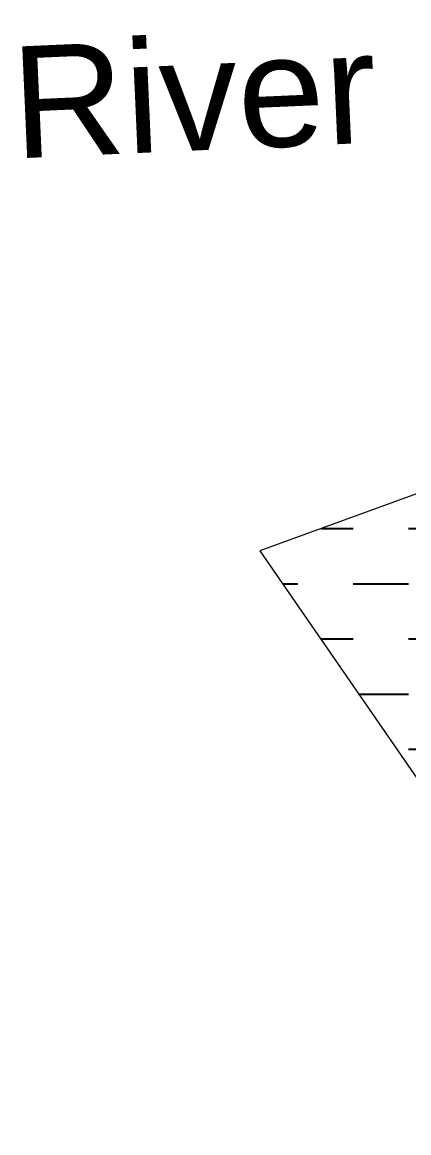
# Model space of a CAD drawing. Header units: inches. Extents: x -1373420 to 1275728, y -1279082 to 1370051.
# Drawn here: x 11882 to 12757, y 10987 to 13503 of the extents above; entities that cross this region are included whole.
import ezdxf

# ---------------------------------------------------------------- set-up
doc = ezdxf.new("R2010")
doc.units = ezdxf.units.IN
doc.header["$LTSCALE"] = 100
doc.header["$MEASUREMENT"] = 0
for name, color, linetype, lineweight in [('Boundary', 1, 'Continuous', 35), ('dimension', 194, 'Continuous', 13), ('Hatch', 213, 'Continuous', 13)]:
    doc.layers.add(name, color=color, linetype=linetype, lineweight=lineweight)
doc.styles.get("Standard").update_dxf_attribs({"font": 'arial.ttf'})
doc.dimstyles.new('Survey', dxfattribs={"dimtxt": 30, "dimasz": 20, "dimexe": 5, "dimexo": 10, "dimgap": 0.09, "dimtad": 0, "dimdec": 0, "dimzin": 0, "dimdsep": 46, "dimlunit": 4, "dimtxsty": 'Standard', "dimcen": 0.09, "dimclrt": 5, "dimadec": 0, "dimazin": 0, "dimtfac": 0.75, "dimtdec": 0, "dimtofl": 0, "dimtmove": 0, "dimatfit": 3, "dimfxl": 1, "dimfrac": 1, "dimtolj": 1, "dimtzin": 0, "dimarcsym": 0})

# ---------------------------------------------------------------- blocks, each defined once
blk = doc.blocks.new('A$C225d3f41')
at = {"layer": 'Hatch', "lineweight": 25, "ltscale": 150}
h = blk.add_hatch(dxfattribs=at)
h.set_pattern_fill('DASH', color=140, scale=1000, style=0)
h.set_pattern_definition([(0, (-258369.36, 31980.83), (125, 125), [125, -125])])
h.paths.add_polyline_path([(21472.6, 14081.7), (21908.8, 13449.2), (23669.8, 12763), (23904.3, 13011.9), (23171, 13974.4), (22971.3, 14629.3), (22823.5, 14573.6)])
h.paths.add_polyline_path([(21889.4, 13486.8), (23309.9, 13488.1), (23309.6, 13859.8), (21889, 13858.5)], flags=24)
at = {"color": 4, "lineweight": 0, "flags": 128}
blk.add_lwpolyline([(22823.5, 14573.6), (21472.6, 14081.7), (21908.8, 13449.2), (21908.8, 13449.2), (23669.8, 12763), (23904.3, 13011.9), (23171, 13974.4), (22971.3, 14629.3), (22823.5, 14573.6)], dxfattribs=at)
at = {"layer": 'dimension', "color": 7, "insert": (22566.1, 15040.1), "char_height": 253.12, "attachment_point": 9, "rotation": 2.5336}
blk.add_mtext('River west', dxfattribs=at)
at = {"layer": 'dimension', "color": 6, "annotation_type": 0, "has_hookline": 1, "hookline_direction": 1, "text_width": 1620.1, "horizontal_direction": (0.999022, 0.044206, 0)}
blk.add_leader([(23097.1, 15022.8), (22565.1, 15115.1)], dimstyle='Survey', override={"dimasz": 72, "dimgap": 0.09, "dimtad": 0}, dxfattribs=at)

msp = doc.modelspace()

# ---------------------------------------------------------------- block references
at = {"layer": 'Boundary'}
msp.add_blockref('A$C225d3f41', (-9053.4, -1776.34), dxfattribs=at)

doc.saveas('drawing.dxf')
